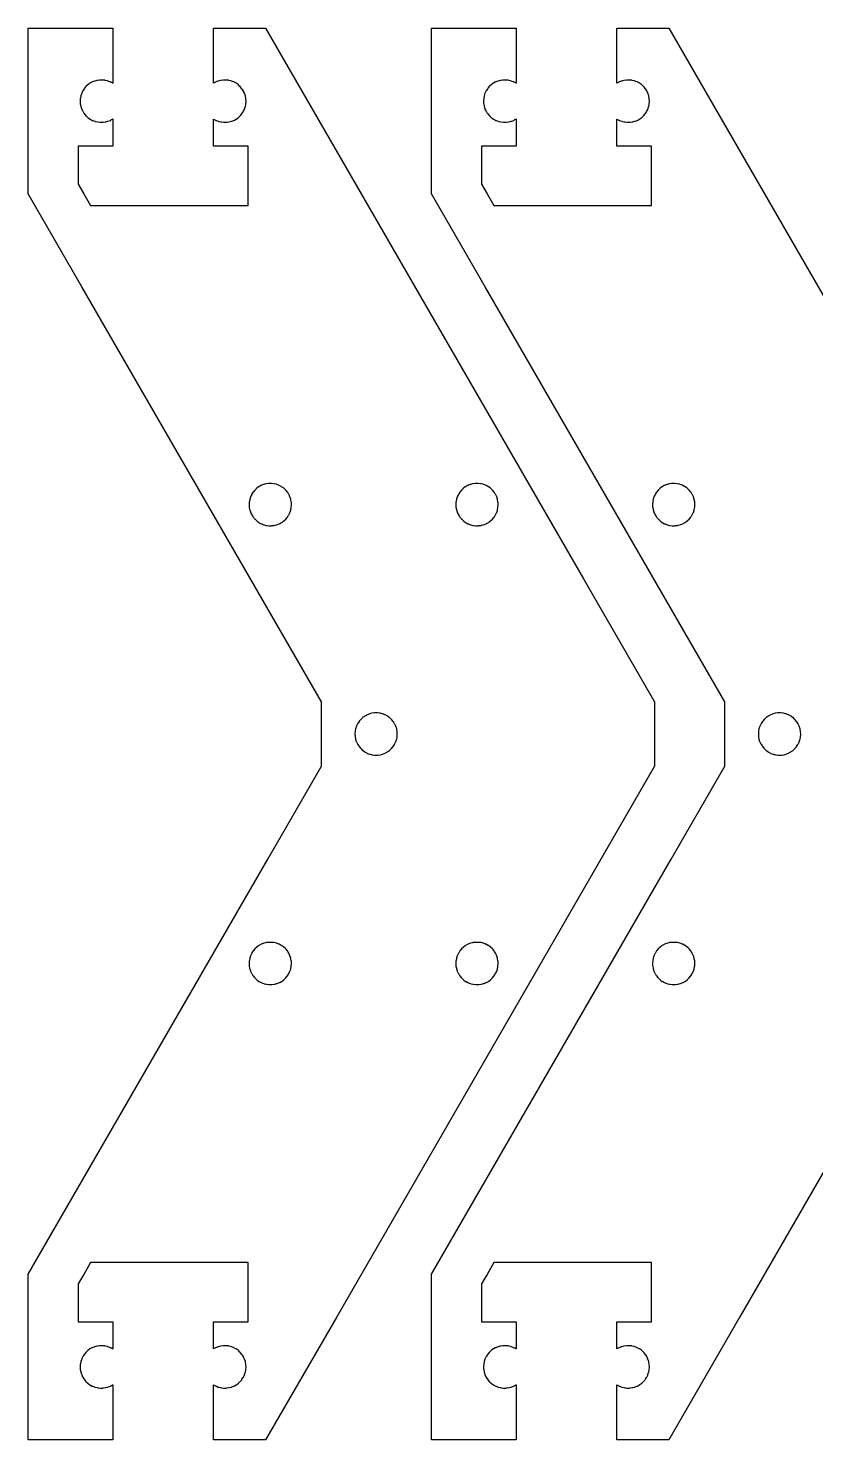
# Model space of a CAD drawing. Extents: x 0 to 3.15, y 0 to 1.46.
# Drawn here: x 0 to 0.813, y 0 to 1.458 of the extents above; entities that cross this region are included whole.
import ezdxf

# ---------------------------------------------------------------- set-up
doc = ezdxf.new("R2010")
doc.units = 0
doc.layers.get('0').update_dxf_attribs({"linetype": 'CONTINUOUS'})

msp = doc.modelspace()

# ---------------------------------------------------------------- linework, layer by layer
at = {"color": 7}
msp.add_lwpolyline([(0.0873, 1.4306), (0.0873, 1.4015), (0.0872, 1.4015), (0.0871, 1.4015), (0.086, 1.4022), (0.0853, 1.4025), (0.0849, 1.4028), (0.0844, 1.403), (0.0823, 1.4038), (0.0818, 1.404), (0.0796, 1.4045), (0.0791, 1.4046), (0.0769, 1.4048), (0.0742, 1.4048), (0.0737, 1.4048), (0.0714, 1.4045), (0.0709, 1.4044), (0.0687, 1.4038), (0.0683, 1.4037), (0.0662, 1.4028), (0.0658, 1.4026), (0.0638, 1.4015), (0.0634, 1.4012), (0.0616, 1.3999), (0.0612, 1.3995), (0.0596, 1.398), (0.0582, 1.3963), (0.0578, 1.3959), (0.0566, 1.394), (0.0564, 1.3936), (0.0554, 1.3915), (0.0552, 1.3911), (0.0543, 1.3885), (0.0539, 1.3862), (0.0538, 1.3857), (0.0537, 1.3835), (0.0537, 1.383), (0.0538, 1.3808), (0.0538, 1.3803), (0.0543, 1.3781), (0.0543, 1.3776), (0.055, 1.3754), (0.0552, 1.3749), (0.0562, 1.3729), (0.0564, 1.3725), (0.0576, 1.3706), (0.0578, 1.3702), (0.0596, 1.368), (0.06, 1.3677), (0.0616, 1.3662), (0.062, 1.3659), (0.0638, 1.3645), (0.0642, 1.3643), (0.0662, 1.3632), (0.0667, 1.3631), (0.0687, 1.3622), (0.0692, 1.3621), (0.0714, 1.3616), (0.0719, 1.3615), (0.0742, 1.3612), (0.0769, 1.3612), (0.0774, 1.3613), (0.0796, 1.3616), (0.0801, 1.3617), (0.0823, 1.3622), (0.0827, 1.3624), (0.0849, 1.3632), (0.0853, 1.3635), (0.086, 1.3639), (0.0871, 1.3645), (0.0872, 1.3645), (0.0873, 1.3646), (0.0873, 1.3366), (0.0515, 1.3366), (0.0515, 1.2973), (0.0539, 1.2933), (0.0573, 1.2874), (0.0643, 1.2752), (0.2272, 1.2752), (0.2272, 1.3366), (0.1914, 1.3366), (0.1914, 1.3645), (0.1927, 1.3638), (0.1933, 1.3635), (0.1938, 1.3632), (0.1943, 1.3631), (0.1963, 1.3622), (0.1968, 1.3621), (0.199, 1.3616), (0.1995, 1.3615), (0.2018, 1.3612), (0.2045, 1.3612), (0.2055, 1.3613), (0.2072, 1.3616), (0.2077, 1.3617), (0.2099, 1.3622), (0.2103, 1.3624), (0.2125, 1.3632), (0.2129, 1.3634), (0.2148, 1.3645), (0.2153, 1.3648), (0.2171, 1.3662), (0.2174, 1.3665), (0.2191, 1.3681), (0.2205, 1.3698), (0.2208, 1.3702), (0.222, 1.3721), (0.2223, 1.3725), (0.2233, 1.3745), (0.2235, 1.3749), (0.2242, 1.3771), (0.2243, 1.3776), (0.2247, 1.3798), (0.2248, 1.3803), (0.225, 1.3825), (0.225, 1.383), (0.2249, 1.3853), (0.2248, 1.3857), (0.2244, 1.388), (0.2243, 1.3885), (0.2235, 1.3911), (0.2225, 1.3931), (0.2223, 1.3936), (0.2211, 1.3955), (0.2208, 1.3959), (0.2194, 1.3976), (0.2191, 1.398), (0.2187, 1.3983), (0.2171, 1.3999), (0.2167, 1.4002), (0.2148, 1.4015), (0.2144, 1.4018), (0.2125, 1.4028), (0.212, 1.403), (0.2099, 1.4038), (0.2094, 1.404), (0.2072, 1.4045), (0.2067, 1.4046), (0.2045, 1.4048), (0.2018, 1.4048), (0.2012, 1.4048), (0.199, 1.4045), (0.1985, 1.4044), (0.1963, 1.4038), (0.1959, 1.4037), (0.1938, 1.4028), (0.1933, 1.4026), (0.1927, 1.4022), (0.1914, 1.4015), (0.1914, 1.4583), (0.2452, 1.4583), (0.5736, 0.8895), (0.6468, 0.7627), (0.6468, 0.696), (0.3186, 0.1275), (0.2452, 0.0004), (0.1914, 0.0004), (0.1914, 0.0572), (0.1927, 0.0565), (0.1933, 0.0562), (0.1938, 0.0559), (0.1943, 0.0558), (0.1963, 0.0549), (0.1968, 0.0548), (0.199, 0.0543), (0.1995, 0.0542), (0.2018, 0.0539), (0.2045, 0.0539), (0.205, 0.054), (0.2072, 0.0543), (0.2077, 0.0544), (0.2099, 0.0549), (0.2103, 0.0551), (0.2125, 0.0559), (0.2129, 0.0562), (0.2148, 0.0572), (0.2153, 0.0576), (0.2171, 0.0589), (0.2174, 0.0592), (0.2191, 0.0608), (0.2205, 0.0625), (0.2208, 0.0629), (0.222, 0.0648), (0.2223, 0.0652), (0.2233, 0.0672), (0.2235, 0.0677), (0.2242, 0.0698), (0.2243, 0.0703), (0.2247, 0.0725), (0.2248, 0.073), (0.225, 0.0752), (0.225, 0.0757), (0.2249, 0.078), (0.2248, 0.0785), (0.2244, 0.0807), (0.2243, 0.0812), (0.2235, 0.0838), (0.2225, 0.0858), (0.2223, 0.0863), (0.2211, 0.0882), (0.2208, 0.0886), (0.2194, 0.0903), (0.2191, 0.0907), (0.2187, 0.091), (0.2171, 0.0926), (0.2167, 0.0929), (0.2148, 0.0942), (0.2144, 0.0945), (0.2125, 0.0955), (0.212, 0.0957), (0.2099, 0.0965), (0.2094, 0.0967), (0.2072, 0.0972), (0.2067, 0.0973), (0.2045, 0.0975), (0.2018, 0.0975), (0.2012, 0.0975), (0.199, 0.0972), (0.1985, 0.0971), (0.1963, 0.0965), (0.1959, 0.0964), (0.1938, 0.0955), (0.1933, 0.0953), (0.1927, 0.0949), (0.1914, 0.0942), (0.1914, 0.1221), (0.2272, 0.1221), (0.2272, 0.1835), (0.0643, 0.1835), (0.0573, 0.1713), (0.0539, 0.1655), (0.0515, 0.1615), (0.0515, 0.1221), (0.0873, 0.1221), (0.0873, 0.0942), (0.0872, 0.0942), (0.0871, 0.0942), (0.086, 0.0949), (0.0853, 0.0952), (0.0849, 0.0955), (0.0844, 0.0957), (0.0823, 0.0965), (0.0818, 0.0967), (0.0796, 0.0972), (0.0791, 0.0973), (0.0769, 0.0975), (0.0742, 0.0975), (0.0737, 0.0975), (0.0714, 0.0972), (0.0709, 0.0971), (0.0687, 0.0965), (0.0683, 0.0964), (0.0662, 0.0955), (0.0658, 0.0953), (0.0638, 0.0942), (0.0634, 0.0939), (0.0616, 0.0926), (0.0612, 0.0922), (0.0596, 0.0907), (0.0582, 0.089), (0.0578, 0.0886), (0.0566, 0.0867), (0.0564, 0.0863), (0.0554, 0.0843), (0.0552, 0.0838), (0.0543, 0.0812), (0.0539, 0.0789), (0.0538, 0.0785), (0.0537, 0.0762), (0.0537, 0.0757), (0.0538, 0.0735), (0.0538, 0.073), (0.0543, 0.0708), (0.0543, 0.0703), (0.055, 0.0681), (0.0552, 0.0677), (0.0562, 0.0656), (0.0564, 0.0652), (0.0576, 0.0633), (0.0578, 0.0629), (0.0592, 0.0611), (0.0596, 0.0608), (0.06, 0.0604), (0.0616, 0.0589), (0.062, 0.0586), (0.0638, 0.0572), (0.0642, 0.057), (0.0662, 0.0559), (0.0667, 0.0558), (0.0687, 0.0549), (0.0692, 0.0548), (0.0714, 0.0543), (0.0719, 0.0542), (0.0742, 0.0539), (0.0769, 0.0539), (0.0774, 0.054), (0.0796, 0.0543), (0.0801, 0.0544), (0.0823, 0.0549), (0.0827, 0.0551), (0.0849, 0.0559), (0.0853, 0.0562), (0.086, 0.0566), (0.0871, 0.0572), (0.0872, 0.0572), (0.0873, 0.0573), (0.0873, 0.0004), (0, 0.0004), (0, 0.1716), (0.2475, 0.6002), (0.3028, 0.696), (0.3028, 0.7627), (0.0553, 1.1913), (0, 1.2872), (0, 1.4583), (0.0873, 1.4583), (0.0873, 1.4306)], close=True, dxfattribs=at)
msp.add_lwpolyline([(1.0635, 0.696), (0.7352, 0.1275), (0.6618, 0.0004), (0.6081, 0.0004), (0.6081, 0.0572), (0.6094, 0.0565), (0.61, 0.0562), (0.6105, 0.0559), (0.6109, 0.0558), (0.613, 0.0549), (0.6135, 0.0548), (0.6157, 0.0543), (0.6162, 0.0542), (0.6184, 0.0539), (0.6211, 0.0539), (0.6217, 0.054), (0.6239, 0.0543), (0.6244, 0.0544), (0.6266, 0.0549), (0.627, 0.0551), (0.6291, 0.0559), (0.6296, 0.0562), (0.6315, 0.0572), (0.6319, 0.0576), (0.6337, 0.0589), (0.6341, 0.0592), (0.6357, 0.0608), (0.6372, 0.0625), (0.6375, 0.0629), (0.6387, 0.0648), (0.6389, 0.0652), (0.6399, 0.0672), (0.6401, 0.0677), (0.6408, 0.0698), (0.641, 0.0703), (0.6414, 0.0725), (0.6415, 0.073), (0.6417, 0.0752), (0.6417, 0.0757), (0.6415, 0.078), (0.6415, 0.0785), (0.6411, 0.0807), (0.641, 0.0812), (0.6401, 0.0838), (0.6392, 0.0858), (0.6389, 0.0863), (0.6378, 0.0882), (0.6375, 0.0886), (0.6361, 0.0903), (0.6357, 0.0907), (0.6354, 0.091), (0.6337, 0.0926), (0.6334, 0.0929), (0.6315, 0.0942), (0.6311, 0.0945), (0.6291, 0.0955), (0.6286, 0.0957), (0.6266, 0.0965), (0.6261, 0.0967), (0.6239, 0.0972), (0.6234, 0.0973), (0.6211, 0.0975), (0.6184, 0.0975), (0.6179, 0.0975), (0.6157, 0.0972), (0.6152, 0.0971), (0.613, 0.0965), (0.6126, 0.0964), (0.6105, 0.0955), (0.61, 0.0953), (0.6094, 0.0949), (0.6081, 0.0942), (0.6081, 0.1221), (0.6438, 0.1221), (0.6438, 0.1835), (0.481, 0.1835), (0.474, 0.1713), (0.4705, 0.1655), (0.4682, 0.1615), (0.4682, 0.1221), (0.504, 0.1221), (0.504, 0.0942), (0.5039, 0.0942), (0.5038, 0.0942), (0.5027, 0.0949), (0.502, 0.0952), (0.5015, 0.0955), (0.501, 0.0957), (0.499, 0.0965), (0.4985, 0.0967), (0.4963, 0.0972), (0.4958, 0.0973), (0.4935, 0.0975), (0.4908, 0.0975), (0.4903, 0.0975), (0.4881, 0.0972), (0.4876, 0.0971), (0.4854, 0.0965), (0.485, 0.0964), (0.4829, 0.0955), (0.4824, 0.0953), (0.4805, 0.0942), (0.48, 0.0939), (0.4782, 0.0926), (0.4779, 0.0922), (0.4762, 0.0907), (0.4748, 0.089), (0.4745, 0.0886), (0.4733, 0.0867), (0.473, 0.0863), (0.4721, 0.0843), (0.4718, 0.0838), (0.471, 0.0812), (0.4706, 0.0789), (0.4705, 0.0785), (0.4703, 0.0762), (0.4703, 0.0757), (0.4704, 0.0735), (0.4705, 0.073), (0.4709, 0.0708), (0.471, 0.0703), (0.4717, 0.0681), (0.4718, 0.0677), (0.4728, 0.0656), (0.473, 0.0652), (0.4742, 0.0633), (0.4745, 0.0629), (0.4759, 0.0611), (0.4762, 0.0608), (0.4766, 0.0604), (0.4782, 0.0589), (0.4786, 0.0586), (0.4805, 0.0572), (0.4809, 0.057), (0.4829, 0.0559), (0.4833, 0.0558), (0.4854, 0.0549), (0.4859, 0.0548), (0.4881, 0.0543), (0.4886, 0.0542), (0.4908, 0.0539), (0.4935, 0.0539), (0.494, 0.054), (0.4963, 0.0543), (0.4968, 0.0544), (0.499, 0.0549), (0.4994, 0.0551), (0.5015, 0.0559), (0.502, 0.0562), (0.5027, 0.0566), (0.5038, 0.0572), (0.5039, 0.0572), (0.504, 0.0573), (0.504, 0.0004), (0.4167, 0.0004), (0.4167, 0.1716), (0.6641, 0.6002), (0.7195, 0.696), (0.7195, 0.7627), (0.472, 1.1913), (0.4167, 1.2872), (0.4167, 1.4583), (0.504, 1.4583), (0.504, 1.4306), (0.504, 1.4306), (0.504, 1.4015), (0.5039, 1.4015), (0.5038, 1.4015), (0.5027, 1.4022), (0.502, 1.4025), (0.5015, 1.4028), (0.501, 1.403), (0.499, 1.4038), (0.4985, 1.404), (0.4963, 1.4045), (0.4958, 1.4046), (0.4935, 1.4048), (0.4908, 1.4048), (0.4903, 1.4048), (0.4881, 1.4045), (0.4876, 1.4044), (0.4854, 1.4038), (0.485, 1.4037), (0.4829, 1.4028), (0.4824, 1.4026), (0.4805, 1.4015), (0.48, 1.4012), (0.4782, 1.3999), (0.4779, 1.3995), (0.4762, 1.398), (0.4748, 1.3963), (0.4745, 1.3959), (0.4733, 1.394), (0.473, 1.3936), (0.4721, 1.3915), (0.4718, 1.3911), (0.471, 1.3885), (0.4706, 1.3862), (0.4705, 1.3857), (0.4703, 1.3835), (0.4703, 1.383), (0.4704, 1.3808), (0.4705, 1.3803), (0.4709, 1.3781), (0.471, 1.3776), (0.4717, 1.3754), (0.4718, 1.3749), (0.4728, 1.3729), (0.473, 1.3725), (0.4742, 1.3706), (0.4745, 1.3702), (0.4763, 1.368), (0.4766, 1.3677), (0.4782, 1.3662), (0.4786, 1.3659), (0.4805, 1.3645), (0.4809, 1.3643), (0.4829, 1.3632), (0.4833, 1.3631), (0.4854, 1.3622), (0.4859, 1.3621), (0.4881, 1.3616), (0.4886, 1.3615), (0.4908, 1.3612), (0.4935, 1.3612), (0.494, 1.3613), (0.4963, 1.3616), (0.4968, 1.3617), (0.499, 1.3622), (0.4994, 1.3624), (0.5015, 1.3632), (0.502, 1.3635), (0.5027, 1.3639), (0.5038, 1.3645), (0.5039, 1.3645), (0.504, 1.3646), (0.504, 1.3366), (0.4682, 1.3366), (0.4682, 1.2973), (0.4705, 1.2933), (0.474, 1.2874), (0.481, 1.2752), (0.6438, 1.2752), (0.6438, 1.3366), (0.6081, 1.3366), (0.6081, 1.3645), (0.6094, 1.3638), (0.61, 1.3635), (0.6105, 1.3632), (0.6109, 1.3631), (0.613, 1.3622), (0.6135, 1.3621), (0.6157, 1.3616), (0.6162, 1.3615), (0.6184, 1.3612), (0.6211, 1.3612), (0.6221, 1.3613), (0.6239, 1.3616), (0.6244, 1.3617), (0.6266, 1.3622), (0.627, 1.3624), (0.6291, 1.3632), (0.6296, 1.3634), (0.6315, 1.3645), (0.6319, 1.3648), (0.6337, 1.3662), (0.6341, 1.3665), (0.6357, 1.3681), (0.6372, 1.3698), (0.6375, 1.3702), (0.6387, 1.3721), (0.6389, 1.3725), (0.6399, 1.3745), (0.6401, 1.3749), (0.6408, 1.3771), (0.641, 1.3776), (0.6414, 1.3798), (0.6415, 1.3803), (0.6417, 1.3825), (0.6417, 1.383), (0.6415, 1.3853), (0.6415, 1.3857), (0.6411, 1.388), (0.641, 1.3885), (0.6401, 1.3911), (0.6392, 1.3931), (0.6389, 1.3936), (0.6378, 1.3955), (0.6375, 1.3959), (0.6361, 1.3976), (0.6357, 1.398), (0.6354, 1.3983), (0.6337, 1.3999), (0.6334, 1.4002), (0.6315, 1.4015), (0.6311, 1.4018), (0.6291, 1.4028), (0.6286, 1.403), (0.6266, 1.4038), (0.6261, 1.404), (0.6239, 1.4045), (0.6234, 1.4046), (0.6211, 1.4048), (0.6184, 1.4048), (0.6179, 1.4048), (0.6157, 1.4045), (0.6152, 1.4044), (0.613, 1.4038), (0.6126, 1.4037), (0.6105, 1.4028), (0.61, 1.4026), (0.6094, 1.4022), (0.6081, 1.4015), (0.6081, 1.4583), (0.6618, 1.4583), (0.9902, 0.8895)], dxfattribs=at)
at = {"color": 0}
for points in [[(0.2486, 0.9882), (0.2481, 0.9881), (0.2459, 0.9878), (0.2454, 0.9877), (0.2432, 0.9871), (0.2428, 0.987), (0.2407, 0.9862), (0.2402, 0.9859), (0.2383, 0.9848), (0.2378, 0.9845), (0.2361, 0.9832), (0.2357, 0.9829), (0.2341, 0.9813), (0.2326, 0.9796), (0.2323, 0.9792), (0.2311, 0.9773), (0.2308, 0.9769), (0.2299, 0.9749), (0.2297, 0.9744), (0.2288, 0.9718), (0.2284, 0.9696), (0.2283, 0.9691), (0.2281, 0.9669), (0.2281, 0.9664), (0.2282, 0.9641), (0.2283, 0.9636), (0.2287, 0.9614), (0.2288, 0.9609), (0.2295, 0.9588), (0.2297, 0.9583), (0.2306, 0.9563), (0.2308, 0.9558), (0.232, 0.9539), (0.2323, 0.9535), (0.2337, 0.9518), (0.2341, 0.9514), (0.2344, 0.9511), (0.2361, 0.9495), (0.2364, 0.9492), (0.2383, 0.9479), (0.2387, 0.9476), (0.2407, 0.9466), (0.2412, 0.9464), (0.2432, 0.9455), (0.2437, 0.9454), (0.2459, 0.9449), (0.2464, 0.9448), (0.2486, 0.9445), (0.2514, 0.9445), (0.2519, 0.9446), (0.2541, 0.9449), (0.2546, 0.945), (0.2568, 0.9455), (0.2572, 0.9457), (0.2593, 0.9466), (0.2598, 0.9468), (0.2617, 0.9479), (0.2622, 0.9482), (0.2639, 0.9495), (0.2643, 0.9499), (0.266, 0.9514), (0.2674, 0.9531), (0.2677, 0.9535), (0.2689, 0.9554), (0.2692, 0.9558), (0.2701, 0.9578), (0.2703, 0.9583), (0.2711, 0.9604), (0.2712, 0.9609), (0.2716, 0.9631), (0.2717, 0.9636), (0.2719, 0.9659), (0.2719, 0.9664), (0.2718, 0.9686), (0.2717, 0.9691), (0.2713, 0.9713), (0.2712, 0.9718), (0.2703, 0.9744), (0.2694, 0.9765), (0.2692, 0.9769), (0.268, 0.9788), (0.2677, 0.9792), (0.2663, 0.981), (0.266, 0.9813), (0.2656, 0.9817), (0.2639, 0.9832), (0.2636, 0.9835), (0.2617, 0.9848), (0.2613, 0.9851), (0.2593, 0.9862), (0.2588, 0.9863), (0.2568, 0.9871), (0.2563, 0.9873), (0.2541, 0.9878), (0.2536, 0.9879), (0.2514, 0.9882), (0.2486, 0.9882)], [(0.4622, 0.9882), (0.4616, 0.9881), (0.4594, 0.9878), (0.4589, 0.9877), (0.4568, 0.9871), (0.4563, 0.987), (0.4542, 0.9862), (0.4538, 0.9859), (0.4518, 0.9848), (0.4514, 0.9845), (0.4496, 0.9832), (0.4492, 0.9829), (0.4476, 0.9813), (0.4462, 0.9796), (0.4459, 0.9792), (0.4447, 0.9773), (0.4444, 0.9769), (0.4434, 0.9749), (0.4432, 0.9744), (0.4423, 0.9718), (0.4419, 0.9696), (0.4418, 0.9691), (0.4417, 0.9669), (0.4417, 0.9664), (0.4418, 0.9641), (0.4418, 0.9636), (0.4423, 0.9614), (0.4423, 0.9609), (0.443, 0.9588), (0.4432, 0.9583), (0.4442, 0.9563), (0.4444, 0.9558), (0.4456, 0.9539), (0.4459, 0.9535), (0.4473, 0.9518), (0.4476, 0.9514), (0.448, 0.9511), (0.4496, 0.9495), (0.45, 0.9492), (0.4518, 0.9479), (0.4523, 0.9476), (0.4542, 0.9466), (0.4547, 0.9464), (0.4568, 0.9455), (0.4572, 0.9454), (0.4594, 0.9449), (0.46, 0.9448), (0.4622, 0.9445), (0.4649, 0.9445), (0.4654, 0.9446), (0.4677, 0.9449), (0.4682, 0.945), (0.4703, 0.9455), (0.4708, 0.9457), (0.4729, 0.9466), (0.4733, 0.9468), (0.4753, 0.9479), (0.4757, 0.9482), (0.4775, 0.9495), (0.4779, 0.9499), (0.4795, 0.9514), (0.4809, 0.9531), (0.4812, 0.9535), (0.4824, 0.9554), (0.4827, 0.9558), (0.4837, 0.9578), (0.4839, 0.9583), (0.4846, 0.9604), (0.4848, 0.9609), (0.4851, 0.9631), (0.4852, 0.9636), (0.4854, 0.9659), (0.4854, 0.9664), (0.4853, 0.9686), (0.4852, 0.9691), (0.4848, 0.9713), (0.4848, 0.9718), (0.4839, 0.9744), (0.4829, 0.9765), (0.4827, 0.9769), (0.4815, 0.9788), (0.4812, 0.9792), (0.4798, 0.981), (0.4795, 0.9813), (0.4791, 0.9817), (0.4775, 0.9832), (0.4771, 0.9835), (0.4753, 0.9848), (0.4748, 0.9851), (0.4729, 0.9862), (0.4724, 0.9863), (0.4703, 0.9871), (0.4698, 0.9873), (0.4677, 0.9878), (0.4671, 0.9879), (0.4649, 0.9882), (0.4622, 0.9882)], [(0.6653, 0.9882), (0.6648, 0.9881), (0.6625, 0.9878), (0.6621, 0.9877), (0.6599, 0.9871), (0.6595, 0.987), (0.6573, 0.9862), (0.6569, 0.9859), (0.6549, 0.9848), (0.6545, 0.9845), (0.6527, 0.9832), (0.6523, 0.9829), (0.6507, 0.9813), (0.6493, 0.9796), (0.649, 0.9792), (0.6478, 0.9773), (0.6475, 0.9769), (0.6465, 0.9749), (0.6463, 0.9744), (0.6455, 0.9718), (0.6451, 0.9696), (0.645, 0.9691), (0.6448, 0.9669), (0.6448, 0.9664), (0.6449, 0.9641), (0.645, 0.9636), (0.6454, 0.9614), (0.6455, 0.9609), (0.6462, 0.9588), (0.6463, 0.9583), (0.6473, 0.9563), (0.6475, 0.9558), (0.6487, 0.9539), (0.649, 0.9535), (0.6504, 0.9518), (0.6507, 0.9514), (0.6511, 0.9511), (0.6527, 0.9495), (0.6531, 0.9492), (0.6549, 0.9479), (0.6554, 0.9476), (0.6573, 0.9466), (0.6578, 0.9464), (0.6599, 0.9455), (0.6604, 0.9454), (0.6625, 0.9449), (0.6631, 0.9448), (0.6653, 0.9445), (0.668, 0.9445), (0.6686, 0.9446), (0.6708, 0.9449), (0.6713, 0.945), (0.6734, 0.9455), (0.6739, 0.9457), (0.676, 0.9466), (0.6764, 0.9468), (0.6784, 0.9479), (0.6788, 0.9482), (0.6806, 0.9495), (0.681, 0.9499), (0.6826, 0.9514), (0.684, 0.9531), (0.6844, 0.9535), (0.6855, 0.9554), (0.6858, 0.9558), (0.6868, 0.9578), (0.687, 0.9583), (0.6877, 0.9604), (0.6879, 0.9609), (0.6883, 0.9631), (0.6884, 0.9636), (0.6885, 0.9659), (0.6885, 0.9664), (0.6884, 0.9686), (0.6884, 0.9691), (0.6879, 0.9713), (0.6879, 0.9718), (0.687, 0.9744), (0.686, 0.9765), (0.6858, 0.9769), (0.6846, 0.9788), (0.6844, 0.9792), (0.6829, 0.981), (0.6826, 0.9813), (0.6822, 0.9817), (0.6806, 0.9832), (0.6802, 0.9835), (0.6784, 0.9848), (0.678, 0.9851), (0.676, 0.9862), (0.6755, 0.9863), (0.6734, 0.9871), (0.673, 0.9873), (0.6708, 0.9878), (0.6702, 0.9879), (0.668, 0.9882), (0.6653, 0.9882)], [(0.358, 0.7512), (0.3575, 0.7511), (0.3553, 0.7509), (0.3548, 0.7508), (0.3526, 0.7502), (0.3522, 0.75), (0.35, 0.7492), (0.3496, 0.7489), (0.3477, 0.7478), (0.3472, 0.7476), (0.3454, 0.7463), (0.3451, 0.7459), (0.3434, 0.7444), (0.342, 0.7426), (0.3417, 0.7422), (0.3405, 0.7403), (0.3402, 0.7399), (0.3392, 0.7379), (0.339, 0.7374), (0.3382, 0.7348), (0.3378, 0.7326), (0.3377, 0.7321), (0.3375, 0.7299), (0.3375, 0.7294), (0.3376, 0.7272), (0.3377, 0.7266), (0.3381, 0.7244), (0.3382, 0.724), (0.3389, 0.7218), (0.339, 0.7213), (0.34, 0.7193), (0.3402, 0.7189), (0.3414, 0.717), (0.3417, 0.7165), (0.3431, 0.7148), (0.3434, 0.7144), (0.3438, 0.714), (0.3454, 0.7125), (0.3458, 0.7122), (0.3477, 0.7109), (0.3481, 0.7107), (0.35, 0.7096), (0.3505, 0.7094), (0.3526, 0.7086), (0.3531, 0.7084), (0.3553, 0.7079), (0.3558, 0.7078), (0.358, 0.7075), (0.3607, 0.7075), (0.3613, 0.7076), (0.3635, 0.7079), (0.364, 0.708), (0.3662, 0.7086), (0.3666, 0.7088), (0.3687, 0.7096), (0.3691, 0.7098), (0.3711, 0.7109), (0.3715, 0.7112), (0.3733, 0.7125), (0.3737, 0.7129), (0.3753, 0.7144), (0.3767, 0.7161), (0.3771, 0.7165), (0.3783, 0.7184), (0.3785, 0.7189), (0.3795, 0.7209), (0.3797, 0.7213), (0.3804, 0.7235), (0.3806, 0.724), (0.381, 0.7261), (0.3811, 0.7266), (0.3812, 0.7289), (0.3812, 0.7294), (0.3811, 0.7316), (0.3811, 0.7321), (0.3806, 0.7343), (0.3806, 0.7348), (0.3797, 0.7374), (0.3787, 0.7395), (0.3785, 0.7399), (0.3773, 0.7418), (0.3771, 0.7422), (0.3757, 0.744), (0.3753, 0.7444), (0.3749, 0.7447), (0.3733, 0.7463), (0.3729, 0.7465), (0.3711, 0.7478), (0.3707, 0.7481), (0.3687, 0.7492), (0.3682, 0.7493), (0.3662, 0.7502), (0.3657, 0.7503), (0.3635, 0.7509), (0.363, 0.7509), (0.3607, 0.7512), (0.358, 0.7512)], [(0.7747, 0.7512), (0.7741, 0.7511), (0.7719, 0.7509), (0.7714, 0.7508), (0.7693, 0.7502), (0.7688, 0.75), (0.7667, 0.7492), (0.7663, 0.7489), (0.7643, 0.7478), (0.7639, 0.7476), (0.7621, 0.7463), (0.7617, 0.7459), (0.7601, 0.7444), (0.7587, 0.7426), (0.7584, 0.7422), (0.7572, 0.7403), (0.7569, 0.7399), (0.7559, 0.7379), (0.7557, 0.7374), (0.7548, 0.7348), (0.7544, 0.7326), (0.7543, 0.7321), (0.7542, 0.7299), (0.7542, 0.7294), (0.7543, 0.7272), (0.7543, 0.7266), (0.7548, 0.7244), (0.7548, 0.724), (0.7555, 0.7218), (0.7557, 0.7213), (0.7567, 0.7193), (0.7569, 0.7189), (0.7581, 0.717), (0.7584, 0.7165), (0.7598, 0.7148), (0.7601, 0.7144), (0.7605, 0.714), (0.7621, 0.7125), (0.7625, 0.7122), (0.7643, 0.7109), (0.7648, 0.7107), (0.7667, 0.7096), (0.7672, 0.7094), (0.7693, 0.7086), (0.7697, 0.7084), (0.7719, 0.7079), (0.7725, 0.7078), (0.7747, 0.7075), (0.7774, 0.7075), (0.7779, 0.7076), (0.7802, 0.7079), (0.7807, 0.708), (0.7828, 0.7086), (0.7833, 0.7088), (0.7854, 0.7096), (0.7858, 0.7098), (0.7878, 0.7109), (0.7882, 0.7112), (0.79, 0.7125), (0.7904, 0.7129), (0.792, 0.7144), (0.7934, 0.7161), (0.7937, 0.7165), (0.7949, 0.7184), (0.7952, 0.7189), (0.7962, 0.7209), (0.7964, 0.7213), (0.7971, 0.7235), (0.7973, 0.724), (0.7976, 0.7261), (0.7977, 0.7266), (0.7979, 0.7289), (0.7979, 0.7294), (0.7978, 0.7316), (0.7977, 0.7321), (0.7973, 0.7343), (0.7973, 0.7348), (0.7964, 0.7374), (0.7954, 0.7395), (0.7952, 0.7399), (0.794, 0.7418), (0.7937, 0.7422), (0.7923, 0.744), (0.792, 0.7444), (0.7916, 0.7447), (0.79, 0.7463), (0.7896, 0.7465), (0.7878, 0.7478), (0.7873, 0.7481), (0.7854, 0.7492), (0.7849, 0.7493), (0.7828, 0.7502), (0.7823, 0.7503), (0.7802, 0.7509), (0.7796, 0.7509), (0.7774, 0.7512), (0.7747, 0.7512)], [(0.2486, 0.5142), (0.2481, 0.5142), (0.2459, 0.5139), (0.2454, 0.5138), (0.2432, 0.5132), (0.2428, 0.513), (0.2407, 0.5122), (0.2402, 0.5119), (0.2383, 0.5109), (0.2378, 0.5106), (0.2361, 0.5093), (0.2357, 0.5089), (0.2341, 0.5074), (0.2326, 0.5056), (0.2323, 0.5053), (0.2311, 0.5034), (0.2308, 0.5029), (0.2299, 0.5009), (0.2297, 0.5004), (0.2288, 0.4978), (0.2284, 0.4956), (0.2283, 0.4951), (0.2281, 0.4929), (0.2281, 0.4924), (0.2282, 0.4902), (0.2283, 0.4896), (0.2287, 0.4875), (0.2288, 0.487), (0.2295, 0.4848), (0.2297, 0.4843), (0.2306, 0.4823), (0.2308, 0.4819), (0.232, 0.48), (0.2323, 0.4795), (0.2337, 0.4778), (0.2341, 0.4774), (0.2344, 0.4771), (0.2361, 0.4755), (0.2364, 0.4753), (0.2383, 0.4739), (0.2387, 0.4737), (0.2407, 0.4726), (0.2412, 0.4724), (0.2432, 0.4716), (0.2437, 0.4715), (0.2459, 0.4709), (0.2464, 0.4709), (0.2486, 0.4705), (0.2514, 0.4705), (0.2519, 0.4706), (0.2541, 0.4709), (0.2546, 0.471), (0.2568, 0.4716), (0.2572, 0.4718), (0.2593, 0.4726), (0.2598, 0.4728), (0.2617, 0.4739), (0.2622, 0.4742), (0.2639, 0.4755), (0.2643, 0.4759), (0.266, 0.4774), (0.2674, 0.4792), (0.2677, 0.4795), (0.2689, 0.4814), (0.2692, 0.4819), (0.2701, 0.4839), (0.2703, 0.4843), (0.2711, 0.4865), (0.2712, 0.487), (0.2716, 0.4891), (0.2717, 0.4896), (0.2719, 0.4919), (0.2719, 0.4924), (0.2718, 0.4946), (0.2717, 0.4951), (0.2713, 0.4973), (0.2712, 0.4978), (0.2703, 0.5004), (0.2694, 0.5025), (0.2692, 0.5029), (0.268, 0.5048), (0.2677, 0.5053), (0.2663, 0.507), (0.266, 0.5074), (0.2656, 0.5077), (0.2639, 0.5093), (0.2636, 0.5095), (0.2617, 0.5109), (0.2613, 0.5111), (0.2593, 0.5122), (0.2588, 0.5124), (0.2568, 0.5132), (0.2563, 0.5133), (0.2541, 0.5139), (0.2536, 0.5139), (0.2514, 0.5142), (0.2486, 0.5142)], [(0.4622, 0.5142), (0.4616, 0.5142), (0.4594, 0.5139), (0.4589, 0.5138), (0.4568, 0.5132), (0.4563, 0.513), (0.4542, 0.5122), (0.4538, 0.5119), (0.4518, 0.5109), (0.4514, 0.5106), (0.4496, 0.5093), (0.4492, 0.5089), (0.4476, 0.5074), (0.4462, 0.5056), (0.4459, 0.5053), (0.4447, 0.5034), (0.4444, 0.5029), (0.4434, 0.5009), (0.4432, 0.5004), (0.4423, 0.4978), (0.4419, 0.4956), (0.4418, 0.4951), (0.4417, 0.4929), (0.4417, 0.4924), (0.4418, 0.4902), (0.4418, 0.4896), (0.4423, 0.4875), (0.4423, 0.487), (0.443, 0.4848), (0.4432, 0.4843), (0.4442, 0.4823), (0.4444, 0.4819), (0.4456, 0.48), (0.4459, 0.4795), (0.4473, 0.4778), (0.4476, 0.4774), (0.448, 0.4771), (0.4496, 0.4755), (0.45, 0.4753), (0.4518, 0.4739), (0.4523, 0.4737), (0.4542, 0.4726), (0.4547, 0.4724), (0.4568, 0.4716), (0.4572, 0.4715), (0.4594, 0.4709), (0.46, 0.4709), (0.4622, 0.4705), (0.4649, 0.4705), (0.4654, 0.4706), (0.4677, 0.4709), (0.4682, 0.471), (0.4703, 0.4716), (0.4708, 0.4718), (0.4729, 0.4726), (0.4733, 0.4728), (0.4753, 0.4739), (0.4757, 0.4742), (0.4775, 0.4755), (0.4779, 0.4759), (0.4795, 0.4774), (0.4809, 0.4792), (0.4812, 0.4795), (0.4824, 0.4814), (0.4827, 0.4819), (0.4837, 0.4839), (0.4839, 0.4843), (0.4846, 0.4865), (0.4848, 0.487), (0.4851, 0.4891), (0.4852, 0.4896), (0.4854, 0.4919), (0.4854, 0.4924), (0.4853, 0.4946), (0.4852, 0.4951), (0.4848, 0.4973), (0.4848, 0.4978), (0.4839, 0.5004), (0.4829, 0.5025), (0.4827, 0.5029), (0.4815, 0.5048), (0.4812, 0.5053), (0.4798, 0.507), (0.4795, 0.5074), (0.4791, 0.5077), (0.4775, 0.5093), (0.4771, 0.5095), (0.4753, 0.5109), (0.4748, 0.5111), (0.4729, 0.5122), (0.4724, 0.5124), (0.4703, 0.5132), (0.4698, 0.5133), (0.4677, 0.5139), (0.4671, 0.5139), (0.4649, 0.5142), (0.4622, 0.5142)], [(0.6653, 0.5142), (0.6648, 0.5142), (0.6625, 0.5139), (0.6621, 0.5138), (0.6599, 0.5132), (0.6595, 0.513), (0.6573, 0.5122), (0.6569, 0.5119), (0.6549, 0.5109), (0.6545, 0.5106), (0.6527, 0.5093), (0.6523, 0.5089), (0.6507, 0.5074), (0.6493, 0.5056), (0.649, 0.5053), (0.6478, 0.5034), (0.6475, 0.5029), (0.6465, 0.5009), (0.6463, 0.5004), (0.6455, 0.4978), (0.6451, 0.4956), (0.645, 0.4951), (0.6448, 0.4929), (0.6448, 0.4924), (0.6449, 0.4902), (0.645, 0.4896), (0.6454, 0.4875), (0.6455, 0.487), (0.6462, 0.4848), (0.6463, 0.4843), (0.6473, 0.4823), (0.6475, 0.4819), (0.6487, 0.48), (0.649, 0.4795), (0.6504, 0.4778), (0.6507, 0.4774), (0.6511, 0.4771), (0.6527, 0.4755), (0.6531, 0.4753), (0.6549, 0.4739), (0.6554, 0.4737), (0.6573, 0.4726), (0.6578, 0.4724), (0.6599, 0.4716), (0.6604, 0.4715), (0.6625, 0.4709), (0.6631, 0.4709), (0.6653, 0.4705), (0.668, 0.4705), (0.6686, 0.4706), (0.6708, 0.4709), (0.6713, 0.471), (0.6734, 0.4716), (0.6739, 0.4718), (0.676, 0.4726), (0.6764, 0.4728), (0.6784, 0.4739), (0.6788, 0.4742), (0.6806, 0.4755), (0.681, 0.4759), (0.6826, 0.4774), (0.684, 0.4792), (0.6844, 0.4795), (0.6855, 0.4814), (0.6858, 0.4819), (0.6868, 0.4839), (0.687, 0.4843), (0.6877, 0.4865), (0.6879, 0.487), (0.6883, 0.4891), (0.6884, 0.4896), (0.6885, 0.4919), (0.6885, 0.4924), (0.6884, 0.4946), (0.6884, 0.4951), (0.6879, 0.4973), (0.6879, 0.4978), (0.687, 0.5004), (0.686, 0.5025), (0.6858, 0.5029), (0.6846, 0.5048), (0.6844, 0.5053), (0.6829, 0.507), (0.6826, 0.5074), (0.6822, 0.5077), (0.6806, 0.5093), (0.6802, 0.5095), (0.6784, 0.5109), (0.678, 0.5111), (0.676, 0.5122), (0.6755, 0.5124), (0.6734, 0.5132), (0.673, 0.5133), (0.6708, 0.5139), (0.6702, 0.5139), (0.668, 0.5142), (0.6653, 0.5142)]]:
    msp.add_lwpolyline(points, close=True, dxfattribs=at)

doc.saveas('drawing.dxf')
